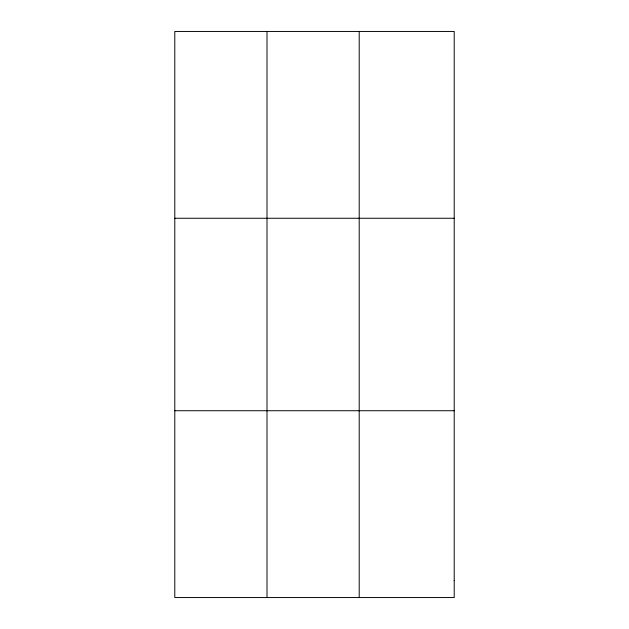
<?xml version="1.0" encoding="UTF-8"?>
<svg xmlns="http://www.w3.org/2000/svg" width="629" height="629" viewBox="0 0 629 629"><rect width="100%" height="100%" fill="white"/><g stroke="black" fill="none" stroke-linecap="round" stroke-linejoin="round"><path stroke-width="0.94" d="M267.003 31.45L267.003 597.55M359.206 31.45L359.206 597.55M174.791 218.263L454.209 218.263M174.791 410.737L454.209 410.737M454.209 580.567L454.209 597.55L174.791 597.55L174.791 31.45L454.209 31.45L454.209 580.567"/></g></svg>
